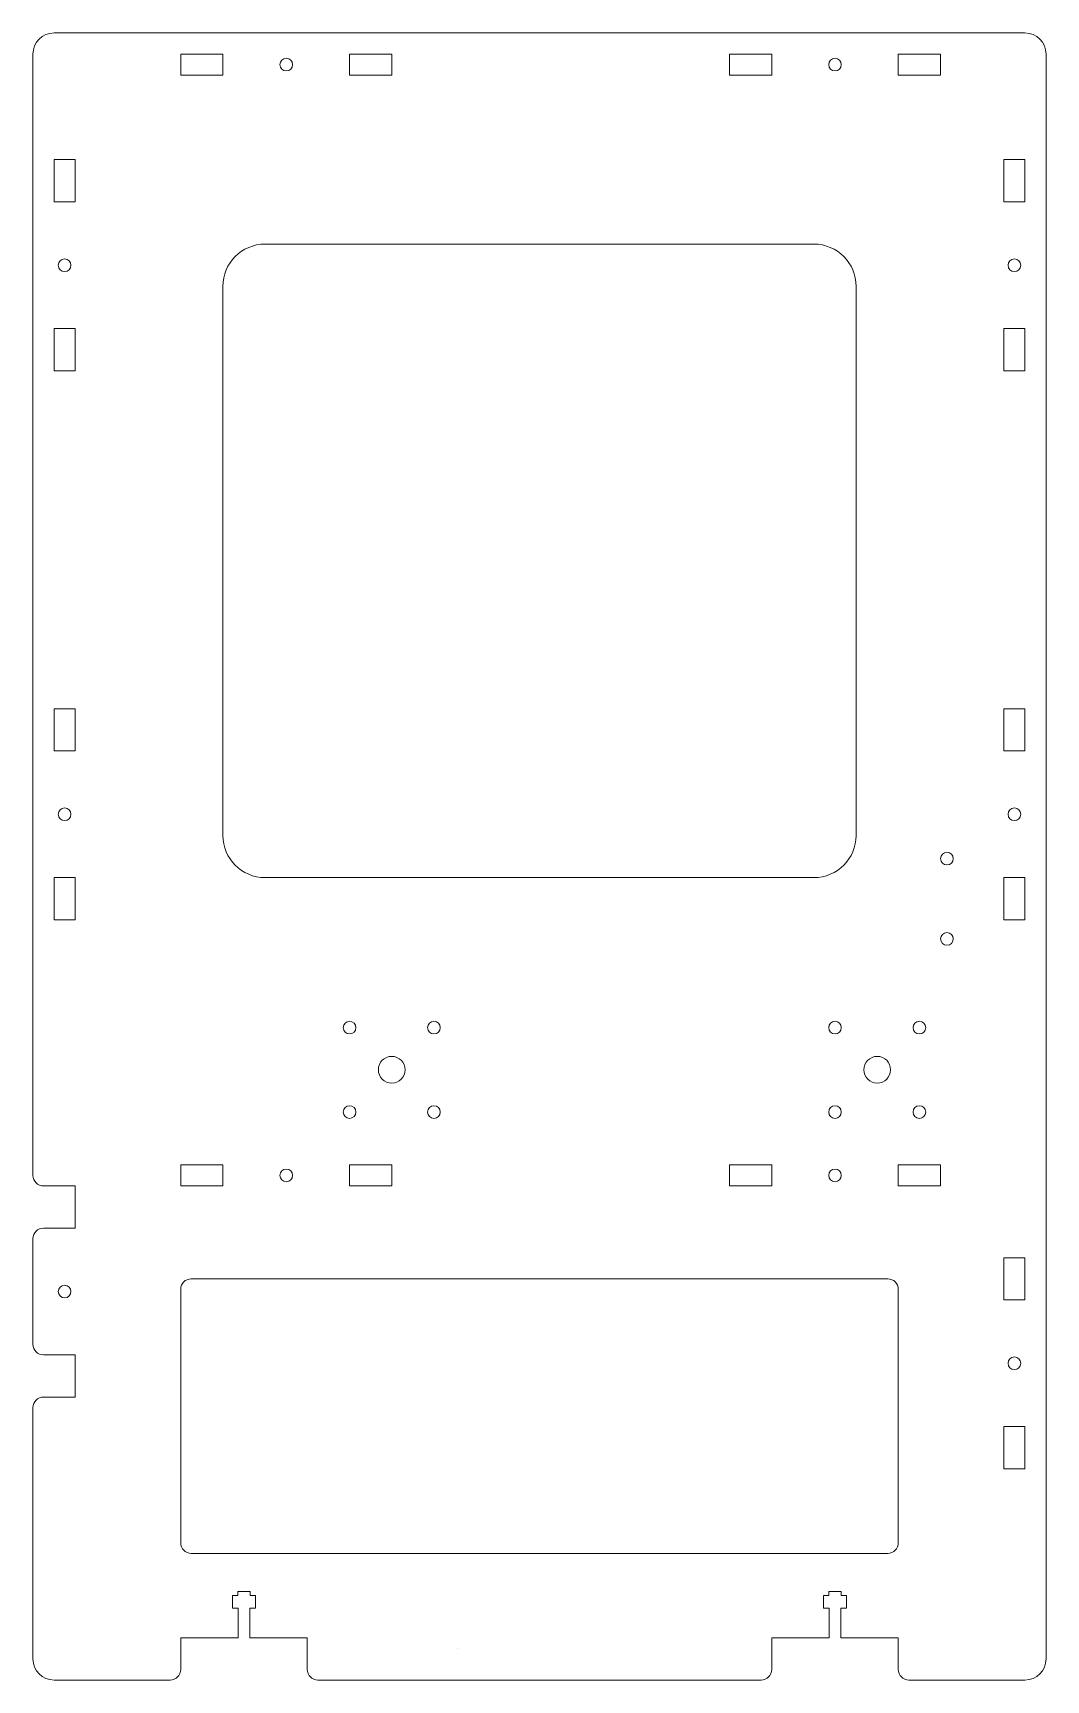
# Model space of a CAD drawing. Header units: millimetres. Extents: x -233 to 8, y -382 to 8.
import ezdxf

# ---------------------------------------------------------------- set-up
doc = ezdxf.new("R2010")
doc.units = ezdxf.units.MM
doc.layers.get('0').update_dxf_attribs({"linetype": 'CONTINUOUS', "lineweight": 0, "true_color": 0x000000})

# ---------------------------------------------------------------- blocks, each defined once
blk = doc.blocks.new('m8 holes')
for centre, radius in [((-10, 10), 1.5), ((10, 10), 1.5), ((0, 0), 3.17), ((-10, -10), 1.5), ((10, -10), 1.5)]:
    blk.add_circle(centre, radius)
blk = doc.blocks.new('slot')
for p, q in [((5, 5), (15, 5)), ((5, 5), (5, 0)), ((15, 0), (15, 5)), ((45, 5), (45, 0)), ((45, 5), (55, 5)), ((55, 0), (55, 5)), ((5, 0), (15, 0)), ((45, 0), (55, 0))]:
    blk.add_line(p, q)
blk.add_circle((30, 2.5), 1.5)
blk = doc.blocks.new('tgrips')
for p, q in [((33.58, 0), (33.58, -7)), ((36.4, -7), (36.4, 0)), ((32.25, -7), (32.25, -10)), ((33.58, -7), (32.25, -7)), ((37.75, -7), (36.4, -7)), ((37.75, -7), (37.75, -10)), ((32.25, -10), (33.5, -10)), ((33.5, -10), (33.5, -11)), ((33.5, -11), (36.5, -11)), ((36.5, -10), (37.75, -10)), ((36.5, -11), (36.5, -10))]:
    blk.add_line(p, q)

msp = doc.modelspace()

# ---------------------------------------------------------------- linework, layer by layer
for p, q in [((2.5, 7.5), (-227.5, 7.5)), ((-232.5, 2.5), (-232.5, -263)), ((7.5, -377.5), (7.5, 2.5)), ((-147.5, -2.5), (-147.5, -2.5)), ((7.5, -5.49), (7.5, -5.49)), ((-177.5, -42.5), (-47.5, -42.5)), ((-187.5, -182.5), (-187.5, -52.5)), ((-37.5, -52.5), (-37.5, -182.5)), ((-177.5, -192.5), (-47.5, -192.5)), ((-230, -265.5), (-222.5, -265.5)), ((-222.5, -265.5), (-222.5, -275.5)), ((-227.5, -275.5), (-230, -275.5)), ((-227.5, -275.5), (-222.5, -275.5)), ((-232.5, -278), (-232.5, -303)), ((-195, -287.5), (-30, -287.5)), ((-197.5, -290), (-197.5, -350)), ((-27.5, -350), (-27.5, -290)), ((-227.5, -305.5), (-230, -305.5)), ((-222.5, -305.5), (-227.5, -305.5)), ((-222.5, -305.5), (-222.5, -315.5)), ((-230, -315.5), (-222.5, -315.5)), ((-232.5, -318), (-232.5, -377.5)), ((-195, -352.5), (-30, -352.5)), ((-197.5, -380), (-197.5, -372.5)), ((-197.5, -372.5), (-183.9, -372.5)), ((-181.08, -372.5), (-167.5, -372.5)), ((-167.5, -372.5), (-167.5, -380)), ((-57.5, -380), (-57.5, -372.5)), ((-57.5, -372.5), (-43.9, -372.5)), ((-41.08, -372.5), (-27.5, -372.5)), ((-27.5, -372.5), (-27.5, -380)), ((-131.87, -374.98), (-131.87, -374.98)), ((-200, -382.5), (-227.5, -382.5)), ((-60, -382.5), (-165, -382.5)), ((2.5, -382.5), (-25, -382.5))]:
    msp.add_line(p, q)
for centre in [(-16, -188), (-16, -207), (-225, -290.5)]:
    msp.add_circle(centre, 1.5)
for centre, radius, start, end in [((-227.5, 2.5), 5, 90, 180), ((2.5, 2.5), 5, 0, 90), ((-177.5, -52.5), 10, 90, 180), ((-47.5, -52.5), 10, 0, 90), ((-177.5, -182.5), 10, 180, 270), ((-47.5, -182.5), 10, 270, 0), ((-230, -263), 2.5, 180, 270), ((-230, -278), 2.5, 90, 180), ((-195, -290), 2.5, 90, 180), ((-30, -290), 2.5, 0, 90), ((-230, -303), 2.5, 180, 270), ((-230, -318), 2.5, 90, 180), ((-195, -350), 2.5, 180, 270), ((-30, -350), 2.5, 270, 0), ((-227.5, -377.5), 5, 180, 270), ((2.5, -377.5), 5, 270, 0), ((-200, -380), 2.5, 270, 0), ((-165, -380), 2.5, 180, 270), ((-60, -380), 2.5, 270, 0), ((-25, -380), 2.5, 180, 270)]:
    msp.add_arc(centre, radius, start, end)

# ---------------------------------------------------------------- block references
for name, p in [('slot', (-202.5, -2.5)), ('slot', (-72.5, -2.5)), ('m8 holes', (-147.5, -238)), ('m8 holes', (-32.5, -238)), ('slot', (-202.5, -265.5)), ('slot', (-72.5, -265.5))]:
    msp.add_blockref(name, p)
for name, p, rotation in [('slot', (-227.5, -17.5), 270), ('slot', (2.5, -77.5), 90), ('slot', (-227.5, -147.5), 270), ('slot', (2.5, -207.5), 90), ('slot', (2.5, -337.5), 90), ('tgrips', (-147.5, -372.5), 180), ('tgrips', (-7.5, -372.5), 180)]:
    msp.add_blockref(name, p, dxfattribs=dict(rotation=rotation))

doc.saveas('drawing.dxf')
